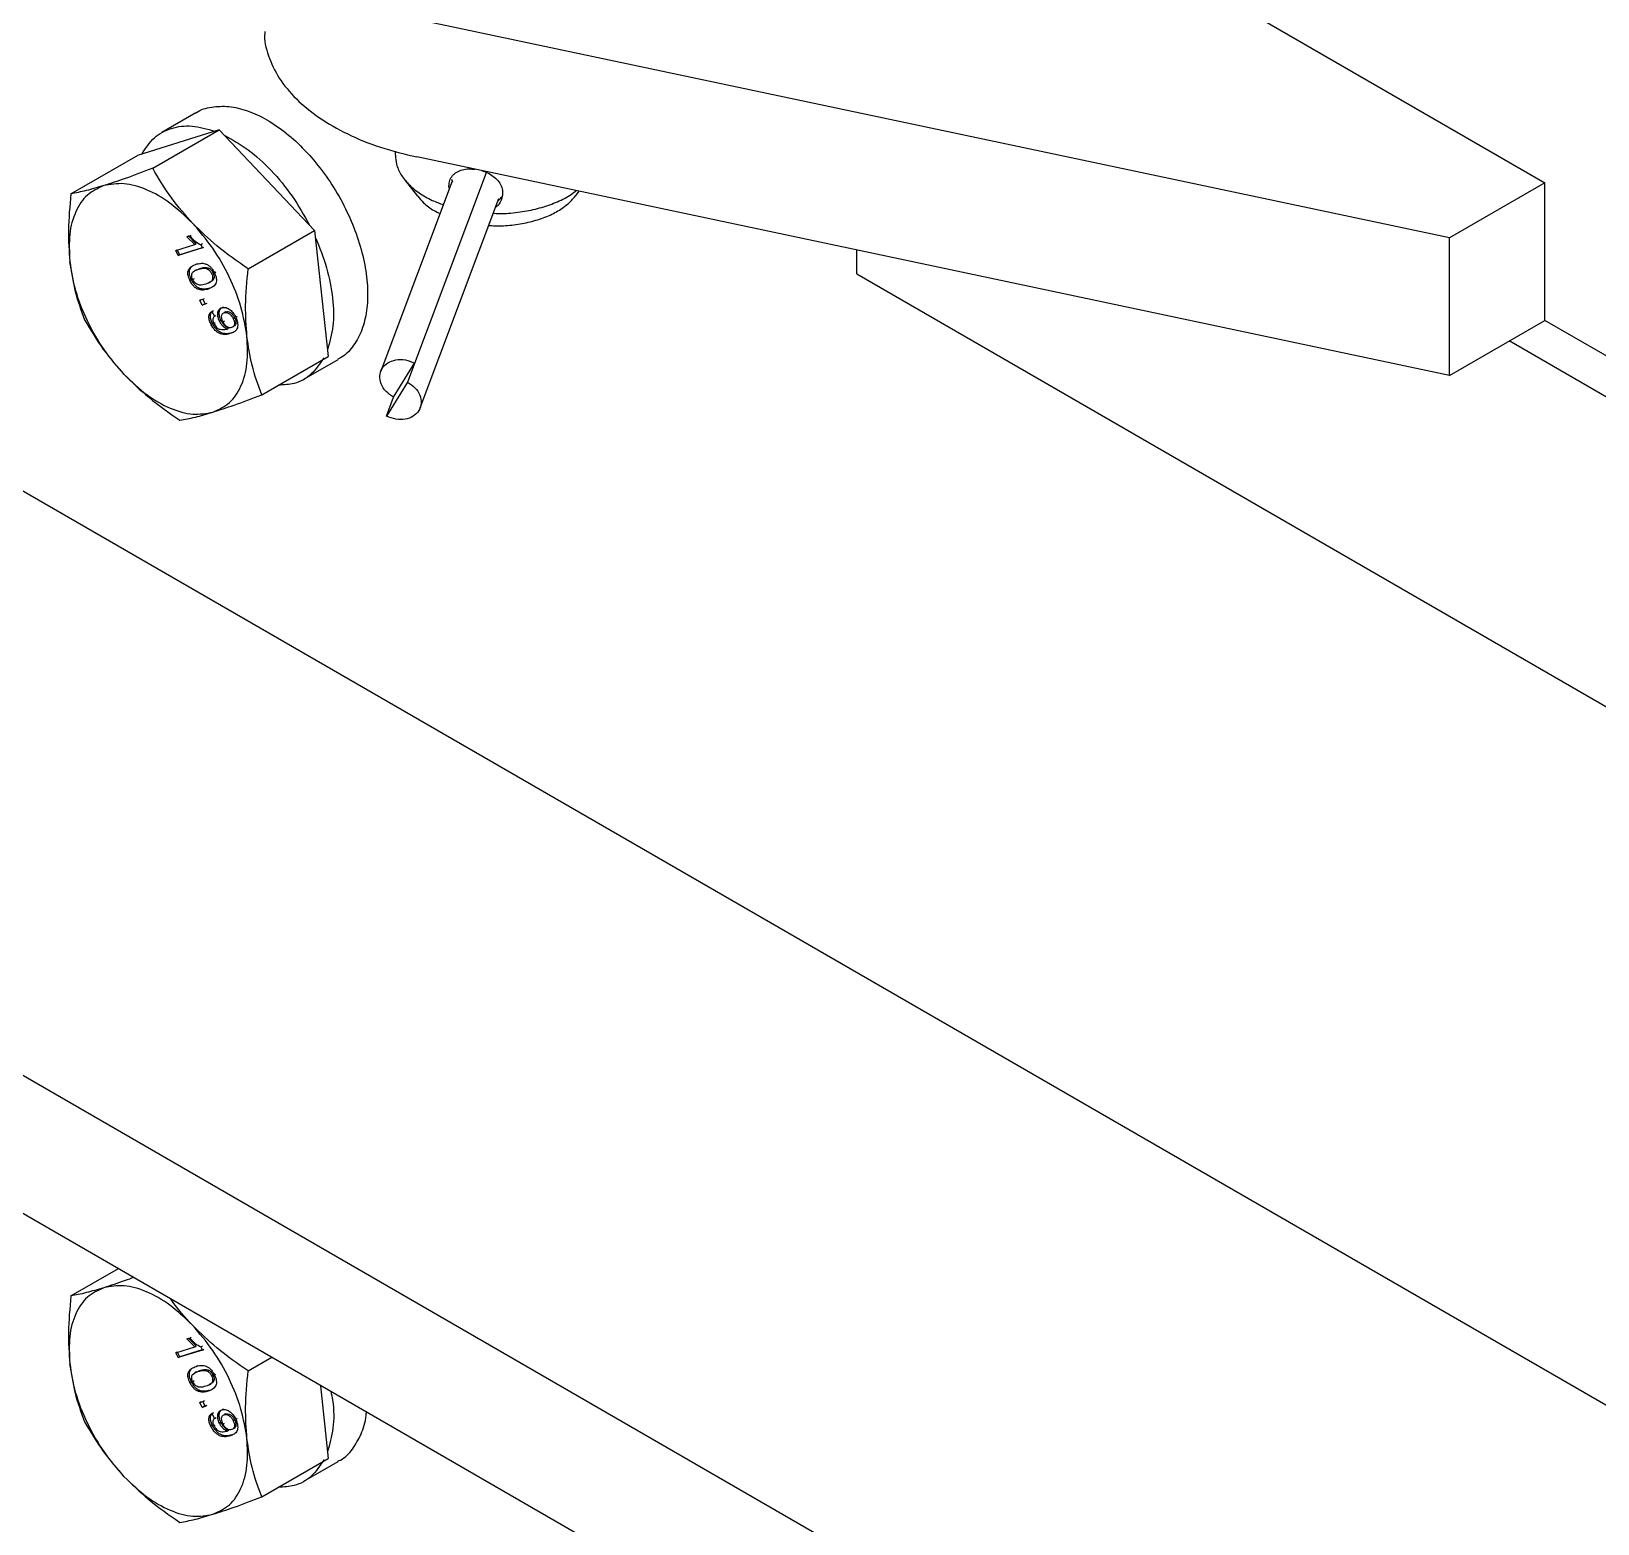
# Model space of a CAD drawing. Header units: millimetres. Extents: x 1293 to 41893, y 1011 to 26911.
# Drawn here: x 5741.8 to 5865.8, y 22224.3 to 22342.4 of the extents above; entities that cross this region are included whole.
import ezdxf

# ---------------------------------------------------------------- set-up
doc = ezdxf.new("R2010")
doc.units = ezdxf.units.MM
doc.header["$LTSCALE"] = 50
doc.layers.add('MAQUINAS', color=11, linetype='Continuous')

msp = doc.modelspace()

# ---------------------------------------------------------------- linework, layer by layer
at = {"layer": 'MAQUINAS', "linetype": 'Continuous', "lineweight": 25}
for p, q in [((5833.5655605, 22346.5953545), (5861.6160821, 22330.402133)), ((5854.0736098, 22326.0479564), (5772.3431989, 22343.3243808)), ((5754.8699932, 22335.9237959), (5752.1641313, 22334.3617351)), ((5756.7138891, 22334.5813416), (5750.2437937, 22332.5652488)), ((5751.4528949, 22331.5442343), (5756.7138891, 22334.5813416)), ((5756.7138891, 22334.5813416), (5764.2621026, 22326.6290045)), ((5744.9827995, 22329.5281415), (5750.2437937, 22332.5652488)), ((5770.6469339, 22332.8950127), (5770.6469339, 22332.5769868)), ((5854.0736098, 22315.1607456), (5772.3431989, 22332.4371699)), ((5777.8282359, 22331.1815832), (5771.604704, 22314.6333302)), ((5775.1609038, 22330.5276996), (5769.5031475, 22315.4838332)), ((5771.3437291, 22330.6918794), (5772.3978559, 22329.3308896)), ((5774.9259058, 22329.9028443), (5774.8895865, 22330.1328336)), ((5775.0941419, 22330.6767423), (5775.1706058, 22330.4390071)), ((5861.6160821, 22330.402133), (5854.0736098, 22326.0479564)), ((5861.6160821, 22319.5149222), (5861.6160821, 22330.402133)), ((5772.618953, 22312.5948631), (5778.8424849, 22329.1431161)), ((5784.8960118, 22329.3308896), (5785.1973972, 22329.7200102)), ((5706.2863493, 22326.1698857), (5887.6764403, 22221.4556151)), ((5754.152349, 22326.120461), (5754.3791298, 22326.1911263)), ((5754.152349, 22326.120461), (5754.2702001, 22326.1884951)), ((5754.7760972, 22325.500517), (5754.152349, 22326.120461)), ((5754.8939484, 22325.568551), (5754.2702001, 22326.1884951)), ((5754.3791298, 22326.1911263), (5754.496981, 22326.2591604)), ((5759.0011084, 22323.5918972), (5764.2621026, 22326.6290045)), ((5764.2621026, 22326.6290045), (5765.3402207, 22316.6605746)), ((5854.0736098, 22315.1607456), (5854.0736098, 22326.0479564)), ((5753.2808811, 22325.0346051), (5754.7760972, 22325.500517)), ((5753.2808811, 22325.0346051), (5753.3987322, 22325.1026391)), ((5753.4702415, 22324.6412184), (5753.2808811, 22325.0346051)), ((5753.5880926, 22324.7092524), (5753.3987322, 22325.1026391)), ((5755.3890382, 22325.2391187), (5753.4702415, 22324.6412184)), ((5755.3548294, 22325.2597706), (5753.5880926, 22324.7092524)), ((5754.7760972, 22325.500517), (5754.8939484, 22325.568551)), ((5755.3849885, 22325.5603954), (5755.2671374, 22325.4923614)), ((5755.2671374, 22325.4923614), (5755.3890382, 22325.2391187)), ((5755.3890382, 22325.2391187), (5755.5068893, 22325.3071528)), ((5807.1669074, 22323.1859049), (5807.1669074, 22325.0760279)), ((5753.4702415, 22324.6412184), (5753.5880926, 22324.7092524)), ((5754.8899721, 22323.9526297), (5755.0078233, 22324.0206637)), ((5754.9239586, 22323.4904615), (5755.1979524, 22323.6275165)), ((5755.1979524, 22323.6275165), (5755.0801013, 22323.5594825)), ((5755.784452, 22323.5746763), (5755.9023032, 22323.6427103)), ((5754.2474263, 22323.4095832), (5754.3652774, 22323.4776172)), ((5754.5102947, 22322.7346537), (5754.3924436, 22322.6666197)), ((5754.7316944, 22322.8036422), (5754.6138432, 22322.7356082)), ((5754.9120689, 22323.5120396), (5754.7942178, 22323.4440056)), ((5755.9347169, 22322.4957049), (5756.052568, 22322.5637389)), ((5756.2302206, 22323.2755336), (5756.1123695, 22323.2074996)), ((5756.3358403, 22323.2721854), (5756.4536914, 22323.3402194)), ((5807.1669074, 22323.1859049), (5967.4444444, 22230.6596522)), ((5755.1744852, 22321.1007384), (5755.4204848, 22321.1773923)), ((5755.1744852, 22321.1007384), (5755.2923364, 22321.1687724)), ((5755.3638456, 22320.7073517), (5755.1744852, 22321.1007384)), ((5755.4204848, 22321.1773923), (5755.5383359, 22321.2454263)), ((5755.4204848, 22321.1773923), (5755.6098452, 22320.7840056)), ((5755.6098452, 22320.7840056), (5755.3638456, 22320.7073517)), ((5755.3638456, 22320.7073517), (5755.4816968, 22320.7753857)), ((5755.596739, 22320.8112331), (5755.4816968, 22320.7753857)), ((5755.7276964, 22320.8520396), (5755.6098452, 22320.7840056)), ((5756.1342215, 22320.2235754), (5756.2520726, 22320.2916094)), ((5756.1342215, 22320.2235754), (5756.3481819, 22319.8378541)), ((5756.3481819, 22319.8378541), (5756.466033, 22319.9058881)), ((5756.9297747, 22320.5167103), (5757.0476258, 22320.5847443)), ((5756.9669316, 22320.0212286), (5756.9622145, 22320.0185055)), ((5757.2239175, 22320.1872854), (5757.1060664, 22320.1192514)), ((5758.0193727, 22319.774732), (5758.1372238, 22319.842766)), ((5756.0502349, 22319.2226423), (5756.168086, 22319.2906763)), ((5756.2813984, 22319.2713468), (5756.3992495, 22319.3393808)), ((5756.7313409, 22319.4532545), (5756.8491921, 22319.5212885)), ((5757.0104363, 22319.402383), (5757.1282874, 22319.470417)), ((5757.2741328, 22318.8123255), (5757.391984, 22318.8803595)), ((5757.2741328, 22318.8123255), (5757.3201389, 22318.8287816)), ((5757.3201389, 22318.8287816), (5757.43799, 22318.8968156)), ((5757.391984, 22318.8803595), (5757.43799, 22318.8968156)), ((5757.8104487, 22319.0128744), (5757.6925976, 22318.9448404)), ((5757.94482, 22319.7135402), (5757.8269689, 22319.6455062)), ((5757.8468633, 22319.0416913), (5757.9647144, 22319.1097253)), ((5854.0736098, 22315.1607456), (5861.6160821, 22319.5149222)), ((5946.231241, 22270.6676307), (5861.6160821, 22319.5149222)), ((5946.231241, 22267.4019983), (5858.787655, 22317.882106)), ((5760.0792265, 22313.6234673), (5765.3402207, 22316.6605746)), ((5763.4198832, 22314.8640884), (5766.1257451, 22316.4261492)), ((5770.5173966, 22313.445366), (5772.1704796, 22316.1377168)), ((5771.604704, 22314.6333302), (5769.9516209, 22311.9409794)), ((5769.9516209, 22311.9409794), (5770.5173966, 22313.445366)), ((5847.607056, 22198.3240519), (5710.899745, 22277.2435027)), ((5710.899745, 22266.3562919), (5847.607056, 22187.4368411)), ((5744.9827995, 22242.3488008), (5748.7346224, 22244.5146821)), ((5753.2808811, 22237.8552644), (5754.7760972, 22238.3211763)), ((5755.3890382, 22238.0597781), (5753.4702415, 22237.4618777)), ((5755.3548294, 22238.08043), (5753.5880926, 22237.5299117)), ((5754.152349, 22238.9411204), (5754.3791298, 22239.0117857)), ((5754.152349, 22238.9411204), (5754.2702001, 22239.0091544)), ((5754.7760972, 22238.3211763), (5754.152349, 22238.9411204)), ((5754.8939484, 22238.3892103), (5754.2702001, 22239.0091544)), ((5754.3791298, 22239.0117857), (5754.496981, 22239.0798197)), ((5754.7760972, 22238.3211763), (5754.8939484, 22238.3892103)), ((5755.3849885, 22238.3810547), (5755.2671374, 22238.3130207)), ((5755.2671374, 22238.3130207), (5755.3890382, 22238.0597781)), ((5755.3890382, 22238.0597781), (5755.5068893, 22238.1278121)), ((5753.2808811, 22237.8552644), (5753.3987322, 22237.9232984)), ((5753.4702415, 22237.4618777), (5753.2808811, 22237.8552644)), ((5753.5880926, 22237.5299117), (5753.3987322, 22237.9232984)), ((5753.4702415, 22237.4618777), (5753.5880926, 22237.5299117)), ((5754.8899721, 22236.773289), (5755.0078233, 22236.841323)), ((5759.0011084, 22236.4125565), (5760.8852723, 22237.5002612)), ((5754.2474263, 22236.2302425), (5754.3652774, 22236.2982765)), ((5754.5102947, 22235.555313), (5754.3924436, 22235.487279)), ((5754.7316944, 22235.6243015), (5754.6138432, 22235.5562675)), ((5754.9120689, 22236.3326989), (5754.7942178, 22236.2646649)), ((5754.9239586, 22236.3111208), (5755.1979524, 22236.4481759)), ((5755.1979524, 22236.4481759), (5755.0801013, 22236.3801419)), ((5755.784452, 22236.3953356), (5755.9023032, 22236.4633696)), ((5756.2302206, 22236.0961929), (5756.1123695, 22236.0281589)), ((5756.3358403, 22236.0928447), (5756.4536914, 22236.1608787)), ((5755.9347169, 22235.3163642), (5756.052568, 22235.3843982)), ((5764.7189782, 22235.2253289), (5765.3402207, 22229.4812339)), ((5755.1744852, 22233.9213977), (5755.4204848, 22233.9980516)), ((5755.1744852, 22233.9213977), (5755.2923364, 22233.9894317)), ((5755.3638456, 22233.528011), (5755.1744852, 22233.9213977)), ((5755.6098452, 22233.6046649), (5755.3638456, 22233.528011)), ((5755.3638456, 22233.528011), (5755.4816968, 22233.596045)), ((5755.4204848, 22233.9980516), (5755.5383359, 22234.0660856)), ((5755.4204848, 22233.9980516), (5755.6098452, 22233.6046649)), ((5755.6437235, 22233.6465328), (5755.4816968, 22233.596045)), ((5755.7276964, 22233.6726989), (5755.6098452, 22233.6046649)), ((5756.1342215, 22233.0442347), (5756.2520726, 22233.1122687)), ((5756.9297747, 22233.3373696), (5757.0476258, 22233.4054036)), ((5756.0502349, 22232.0433016), (5756.168086, 22232.1113356)), ((5756.1342215, 22233.0442347), (5756.3481819, 22232.6585134)), ((5756.2813984, 22232.0920061), (5756.3992495, 22232.1600401)), ((5756.3481819, 22232.6585134), (5756.466033, 22232.7265474)), ((5756.7313409, 22232.2739138), (5756.8491921, 22232.3419478)), ((5756.9669316, 22232.8418879), (5756.9622145, 22232.8391648)), ((5757.0104363, 22232.2230423), (5757.1282874, 22232.2910763)), ((5757.2239175, 22233.0079447), (5757.1060664, 22232.9399107)), ((5757.8104487, 22231.8335337), (5757.6925976, 22231.7654997)), ((5757.94482, 22232.5341995), (5757.8269689, 22232.4661655)), ((5757.8468633, 22231.8623507), (5757.9647144, 22231.9303847)), ((5758.0193727, 22232.5953913), (5758.1372238, 22232.6634253)), ((5757.2741328, 22231.6329848), (5757.391984, 22231.7010188)), ((5757.2741328, 22231.6329848), (5757.3201389, 22231.649441)), ((5757.3201389, 22231.649441), (5757.43799, 22231.717475)), ((5757.391984, 22231.7010188), (5757.43799, 22231.717475)), ((5760.0792265, 22226.4441266), (5765.3402207, 22229.4812339)), ((5763.4198832, 22227.6847477), (5766.1257451, 22229.2468085))]:
    msp.add_line(p, q, dxfattribs=at)
for points, knots in [([(5760.3296747, 22342.3747749), (5760.3243726, 22342.3366341), (5760.2347288, 22341.6917839), (5760.5695559, 22340.4327426), (5761.3691689, 22338.6658088), (5762.7434001, 22337.0079425), (5764.573665, 22335.5087049), (5766.8305733, 22334.2193324), (5769.4244214, 22333.1514245), (5771.3702731, 22332.6752548), (5772.3431989, 22332.4371699)], [0, 0, 0, 0, 0.0089007701, 0.1504863744, 0.2920719787, 0.4336575829, 0.5752431872, 0.7168287915, 0.8584143957, 1, 1, 1, 1]), ([(5754.8751193, 22335.9158736), (5754.8905302, 22335.9283718), (5755.2341391, 22336.2070398), (5756.107483, 22336.4170741), (5757.4572819, 22336.4934557), (5758.9460834, 22336.1433045), (5760.4861461, 22335.4312248), (5762.0284627, 22334.3700465), (5763.5130491, 22333.0031554), (5764.8849983, 22331.3806832), (5766.0928366, 22329.5635712), (5767.0914268, 22327.6197238), (5767.8434423, 22325.6218004), (5768.3206403, 22323.6447384), (5768.5056234, 22321.7616577), (5768.3897921, 22320.0460571), (5767.9837538, 22318.5506333), (5767.2792737, 22317.3741091), (5766.6354939, 22316.6693907), (5766.1787429, 22316.4804461), (5766.111686, 22316.4527066)], [0, 0, 0, 0, 0.0028951126, 0.0645510752, 0.1262070378, 0.1878630004, 0.249518963, 0.3111749256, 0.3728308882, 0.4344868507, 0.4961428133, 0.5577987759, 0.6194547385, 0.6811107011, 0.7427666637, 0.8044226263, 0.8660785889, 0.9277345515, 0.9893905141, 1, 1, 1, 1]), ([(5770.6656143, 22332.5776429), (5770.6759574, 22332.3429513), (5770.6987288, 22331.8262557), (5771.0551078, 22331.0489947), (5771.6568237, 22330.2752843), (5772.5045721, 22329.5830431), (5773.4432823, 22329.0292287), (5774.1576316, 22328.7695678), (5774.4585606, 22328.6601823)], [0, 0, 0, 0, 0.1496777822, 0.3295297445, 0.5093817069, 0.6892336692, 0.8690856315, 1, 1, 1, 1]), ([(5751.4528949, 22331.5442343), (5750.6989538, 22331.2592245), (5749.2838221, 22330.7242671), (5748.126854, 22330.3475895), (5747.5862849, 22330.1715948)], [0, 0, 0, 0, 0.5327709195, 1, 1, 1, 1]), ([(5754.5954393, 22327.2034726), (5754.026384, 22327.849353), (5752.8084475, 22329.2317164), (5751.924067, 22330.7404336), (5751.4528949, 22331.5442343)], [0, 0, 0, 0, 0.4672290805, 1, 1, 1, 1]), ([(5774.8895865, 22330.1328336), (5774.9036822, 22330.2872208), (5774.932227, 22330.5998664), (5775.1553608, 22330.9763271), (5775.4942774, 22331.2619626), (5775.9435124, 22331.439192), (5776.4405344, 22331.5145555), (5776.7899151, 22331.479855), (5776.9447783, 22331.464474)], [0, 0, 0, 0, 0.1704040493, 0.3450808195, 0.5150564072, 0.6865108876, 0.8610457763, 1, 1, 1, 1]), ([(5777.460439, 22331.3554721), (5777.5117028, 22331.343676), (5777.7568021, 22331.2872771), (5778.1549005, 22331.088852), (5778.6061846, 22330.7709837), (5778.9400013, 22330.3722843), (5779.1273394, 22329.9191225), (5779.15591, 22329.4343019), (5779.0119443, 22328.9630656), (5778.8048448, 22328.615703), (5778.6199311, 22328.4717775), (5778.5776199, 22328.438845)], [0, 0, 0, 0, 0.0354239773, 0.1693667948, 0.2989283312, 0.4313966778, 0.5650269743, 0.6941435404, 0.8267705151, 0.9603623575, 1, 1, 1, 1]), ([(5747.5862849, 22330.1715948), (5747.1025684, 22330.0284203), (5746.0672807, 22329.7219873), (5745.3597508, 22329.5955198), (5744.9827995, 22329.5281415)], [0, 0, 0, 0, 0.4672290805, 1, 1, 1, 1]), ([(5778.4049212, 22327.9796425), (5778.6877457, 22327.9723417), (5779.4584738, 22327.9524464), (5780.7054714, 22328.092069), (5782.0883981, 22328.3769022), (5783.3470844, 22328.8133903), (5784.3258782, 22329.2818248), (5784.7887947, 22329.6389746), (5784.9591138, 22329.7703792)], [0, 0, 0, 0, 0.1123012731, 0.3060334076, 0.4997655421, 0.6934976767, 0.8872298112, 1, 1, 1, 1]), ([(5744.9827995, 22329.5281415), (5744.8885255, 22328.5481468), (5744.7115751, 22326.7087171), (5744.8333837, 22324.9847984), (5744.8902963, 22324.1793334)], [0, 0, 0, 0, 0.5327709195, 1, 1, 1, 1]), ([(5772.418647, 22329.3370384), (5772.5660236, 22329.1572055), (5772.9047769, 22328.7438497), (5773.5260136, 22328.2791318), (5774.0358139, 22328.0412613), (5774.1974335, 22327.9658503)], [0, 0, 0, 0, 0.3446703318, 0.7922438363, 1, 1, 1, 1]), ([(5778.0459287, 22327.0250881), (5778.2062511, 22327.0121989), (5778.8102885, 22326.9636369), (5779.8741386, 22327.0364576), (5781.1714564, 22327.2418664), (5782.3749647, 22327.5991858), (5783.4294991, 22328.0837368), (5784.3043082, 22328.6634649), (5784.6984924, 22329.1136834), (5784.8902793, 22329.3327334)], [0, 0, 0, 0, 0.0572712573, 0.2157776114, 0.3742839655, 0.5327903195, 0.6912966736, 0.8498030277, 1, 1, 1, 1]), ([(5778.7867746, 22328.9949833), (5778.7923561, 22328.9982283), (5778.9176198, 22329.0710544), (5779.0072152, 22329.1979394), (5779.0928184, 22329.3191707)], [0, 0, 0, 0, 0.0445578805, 1, 1, 1, 1]), ([(5754.3791298, 22326.1911263), (5754.5211732, 22326.0384571), (5754.8047689, 22325.7336464), (5755.1131926, 22325.5726969), (5755.2671374, 22325.4923614)], [0, 0, 0, 0, 0.5008657323, 1, 1, 1, 1]), ([(5759.0011084, 22323.5918972), (5758.1529465, 22324.1780664), (5756.5609642, 22325.2782937), (5755.2213473, 22326.5904125), (5754.5954393, 22327.2034726)], [0, 0, 0, 0, 0.5327709195, 1, 1, 1, 1]), ([(5744.8902963, 22324.1793334), (5745.0040614, 22323.4066888), (5745.2475505, 22321.7530147), (5745.778202, 22320.3220748), (5746.0609177, 22319.5597116)], [0, 0, 0, 0, 0.4672290805, 1, 1, 1, 1]), ([(5754.2474263, 22323.4095832), (5754.2789672, 22323.4844009), (5754.3420949, 22323.6341455), (5754.5579751, 22323.8256713), (5754.757179, 22323.9018485), (5754.8899721, 22323.9526297)], [0, 0, 0, 0, 0.249753552, 0.499871473, 1, 1, 1, 1]), ([(5754.3652774, 22323.4776172), (5754.3964741, 22323.5530589), (5754.458913, 22323.7040523), (5754.5702726, 22323.7935411), (5754.6259929, 22323.8383181)], [0, 0, 0, 0, 0.4996355373, 1, 1, 1, 1]), ([(5754.6138432, 22322.7356082), (5754.587701, 22322.7994838), (5754.5354021, 22322.9272704), (5754.530287, 22323.1053508), (5754.5641122, 22323.2533586), (5754.7310915, 22323.4425097), (5754.9250016, 22323.5074999), (5755.0801013, 22323.5594825)], [0, 0, 0, 0, 0.1246963828, 0.2494616582, 0.3744323466, 0.4996371137, 1, 1, 1, 1]), ([(5754.8899721, 22323.9526297), (5755.000751, 22323.9817448), (5755.2220354, 22324.0399033), (5755.5411934, 22324.024248), (5755.8152109, 22323.9084486), (5756.0203946, 22323.7497436), (5756.2007499, 22323.5298241), (5756.2907804, 22323.3581217), (5756.3358403, 22323.2721854)], [0, 0, 0, 0, 0.2504817087, 0.50034559577, 0.63170490566, 0.75022113881, 0.87498669951, 1, 1, 1, 1]), ([(5755.0801013, 22323.5594825), (5755.1881042, 22323.5879413), (5755.3500992, 22323.630627), (5755.5874615, 22323.6412939), (5755.7188462, 22323.5968627), (5755.784452, 22323.5746763)], [0, 0, 0, 0, 0.5003723119, 0.7505151407, 1, 1, 1, 1]), ([(5755.1979524, 22323.6275165), (5755.3059553, 22323.6559753), (5755.4679503, 22323.698661), (5755.7053126, 22323.7093279), (5755.8366973, 22323.6648967), (5755.9023032, 22323.6427103)], [0, 0, 0, 0, 0.5003723119, 0.7505151407, 1, 1, 1, 1]), ([(5755.784452, 22323.5746763), (5755.815916, 22323.555198), (5755.8788237, 22323.516254), (5755.9693436, 22323.4301937), (5756.0506924, 22323.3257449), (5756.091808, 22323.2469194), (5756.1123695, 22323.2074996)], [0, 0, 0, 0, 0.2501584562, 0.5001555724, 0.7500324303, 1, 1, 1, 1]), ([(5755.9023032, 22323.6427103), (5755.9337496, 22323.6232261), (5755.996622, 22323.5842703), (5756.0874058, 22323.4982985), (5756.1543817, 22323.4109507), (5756.2005163, 22323.3349317), (5756.220319, 22323.2953334), (5756.2302206, 22323.2755336)], [0, 0, 0, 0, 0.2500549443, 0.4999486155, 0.749722078, 0.8748570557, 1, 1, 1, 1]), ([(5758.9086052, 22318.2430891), (5758.8516926, 22319.0485541), (5758.729884, 22320.7724728), (5758.9068344, 22322.6119025), (5759.0011084, 22323.5918972)], [0, 0, 0, 0, 0.4672290805, 1, 1, 1, 1]), ([(5754.3924436, 22322.6666197), (5754.336595, 22322.798448), (5754.2527151, 22322.9964429), (5754.2305006, 22323.2155349), (5754.2332216, 22323.3312353), (5754.2426915, 22323.3834676), (5754.2474263, 22323.4095832)], [0, 0, 0, 0, 0.4987953461, 0.7491482596, 0.8745764119, 1, 1, 1, 1]), ([(5754.5102947, 22322.7346537), (5754.4549262, 22322.8661518), (5754.3717672, 22323.0636508), (5754.343007, 22323.3163615), (5754.3578538, 22323.4238642), (5754.3652774, 22323.4776172)], [0, 0, 0, 0, 0.4990363131, 0.7495101716, 1, 1, 1, 1]), ([(5755.8367742, 22321.9856963), (5755.7261349, 22321.9564997), (5755.5051232, 22321.8981769), (5755.1887793, 22321.9147704), (5754.9156975, 22322.0285081), (5754.7099279, 22322.185198), (5754.527193, 22322.4091014), (5754.4373884, 22322.580726), (5754.3924436, 22322.6666197)], [0, 0, 0, 0, 0.2504758129, 0.5003473544, 0.6257683408, 0.7501761831, 0.8749696966, 1, 1, 1, 1]), ([(5755.9546254, 22322.0537303), (5755.8439859, 22322.0245237), (5755.6229738, 22321.966181), (5755.3064145, 22321.9829104), (5755.0332951, 22322.0965082), (5754.8275835, 22322.2535226), (5754.6450426, 22322.4771246), (5754.5552391, 22322.6487564), (5754.5102947, 22322.7346537)], [0, 0, 0, 0, 0.2504715078, 0.5003387545, 0.6261880614, 0.750180477, 0.8749718456, 1, 1, 1, 1]), ([(5755.6481826, 22322.3793225), (5755.4900422, 22322.3335183), (5755.292335, 22322.2762538), (5755.0105242, 22322.3268045), (5754.8615838, 22322.4166278), (5754.716713, 22322.5520223), (5754.6481233, 22322.6744305), (5754.6138432, 22322.7356082)], [0, 0, 0, 0, 0.5004095025, 0.6256126137, 0.7505796735, 0.875343692, 1, 1, 1, 1]), ([(5756.1123695, 22323.2074996), (5756.1388927, 22323.1435555), (5756.1919379, 22323.0156703), (5756.1999085, 22322.8352857), (5756.1634314, 22322.6890594), (5755.9991694, 22322.4958784), (5755.8041643, 22322.431121), (5755.6481826, 22322.3793225)], [0, 0, 0, 0, 0.1247447425, 0.2494837578, 0.3744708184, 0.4996480989, 1, 1, 1, 1]), ([(5756.3358403, 22323.2721854), (5756.3741709, 22323.1841939), (5756.4508008, 22323.008283), (5756.5029923, 22322.7440954), (5756.4862243, 22322.5131416), (5756.3111939, 22322.1800067), (5756.0474971, 22322.0720031), (5755.8367742, 22321.9856963)], [0, 0, 0, 0, 0.125373348, 0.2506437386, 0.375697515, 0.5011131747, 1, 1, 1, 1]), ([(5756.2302206, 22323.2755336), (5756.2567287, 22323.2116146), (5756.3097436, 22323.0837795), (5756.3179415, 22322.9030183), (5756.2805985, 22322.7582267), (5756.1898381, 22322.6409242), (5756.0960239, 22322.606172), (5756.0404947, 22322.5856019)], [0, 0, 0, 0, 0.1831229089, 0.3662374103, 0.5497160376, 0.733473904, 1, 1, 1, 1]), ([(5756.0502349, 22319.2226423), (5756.003578, 22319.3315221), (5755.9334192, 22319.4952467), (5755.8975804, 22319.7082395), (5755.8973362, 22319.9032013), (5755.9647269, 22320.1034013), (5756.0776639, 22320.1834752), (5756.1342215, 22320.2235754)], [0, 0, 0, 0, 0.2498594906, 0.3757183909, 0.500481002, 0.7498462328, 1, 1, 1, 1]), ([(5756.168086, 22319.2906763), (5756.1214314, 22319.3995552), (5756.0512316, 22319.5633822), (5756.0154131, 22319.7763787), (5756.0152185, 22319.971307), (5756.0825763, 22320.1714367), (5756.1955144, 22320.2515097), (5756.2520726, 22320.2916094)], [0, 0, 0, 0, 0.24985919476, 0.37595615922, 0.50048159336, 0.749846529, 1, 1, 1, 1]), ([(5756.3481819, 22319.8378541), (5756.3134603, 22319.8102428), (5756.2507531, 22319.7603767), (5756.2039337, 22319.6546099), (5756.1980751, 22319.5509584), (5756.2115997, 22319.4597044), (5756.2388445, 22319.364762), (5756.2672144, 22319.3024839), (5756.2813984, 22319.2713468)], [0, 0, 0, 0, 0.2764767993, 0.4993179598, 0.6237184282, 0.7494961879, 0.8747561628, 1, 1, 1, 1]), ([(5756.7313409, 22319.4532545), (5756.7038642, 22319.5153824), (5756.6489292, 22319.6395962), (5756.6029055, 22319.826521), (5756.587871, 22320.002985), (5756.6048111, 22320.1606249), (5756.6502427, 22320.2954011), (5756.7463047, 22320.4364721), (5756.8565342, 22320.4846795), (5756.9297747, 22320.5167103)], [0, 0, 0, 0, 0.1250740585, 0.2500636243, 0.3732612247, 0.5001992382, 0.6242961008, 0.7503685137, 1, 1, 1, 1]), ([(5756.8491921, 22319.5212885), (5756.8349313, 22319.5521688), (5756.8064087, 22319.6139316), (5756.7600172, 22319.7391405), (5756.7203976, 22319.8946123), (5756.7058807, 22320.0710313), (5756.7223974, 22320.2292443), (5756.7691562, 22320.3619561), (5756.8281964, 22320.4614063), (5756.8865476, 22320.4904828), (5756.9090881, 22320.5017148)], [0, 0, 0, 0, 0.0754695938, 0.1509450716, 0.3015784561, 0.4503125771, 0.603033998, 0.7528546861, 0.9045299868, 1, 1, 1, 1]), ([(5757.0104363, 22319.402383), (5756.9754033, 22319.4844018), (5756.9229143, 22319.6072886), (5756.8997771, 22319.766262), (5756.9040852, 22319.8738445), (5756.9289557, 22319.9663139), (5756.9868011, 22320.0648118), (5757.0584653, 22320.0975235), (5757.1060664, 22320.1192514)], [0, 0, 0, 0, 0.24952054609, 0.37385078375, 0.49988878406, 0.62409559318, 0.75031544223, 1, 1, 1, 1]), ([(5756.9297747, 22320.5167103), (5757.0154744, 22320.5331611), (5757.1445899, 22320.557946), (5757.345381, 22320.4970128), (5757.5001774, 22320.412694), (5757.6511158, 22320.2936276), (5757.8430237, 22320.0938338), (5757.9487194, 22319.9025785), (5758.0193727, 22319.774732)], [0, 0, 0, 0, 0.2498688585, 0.3764535287, 0.5003476657, 0.6272386366, 0.7508240847, 1, 1, 1, 1]), ([(5757.1060664, 22320.1192514), (5757.1624581, 22320.1302643), (5757.275093, 22320.152261), (5757.4485543, 22320.0826989), (5757.5821341, 22319.9842548), (5757.7100865, 22319.8547914), (5757.779946, 22319.7297036), (5757.8269689, 22319.6455062)], [0, 0, 0, 0, 0.2502503989, 0.4998417518, 0.6295762977, 0.7506653539, 1, 1, 1, 1]), ([(5757.2239175, 22320.1872854), (5757.2803091, 22320.1982987), (5757.3929438, 22320.2202964), (5757.5663273, 22320.1507604), (5757.6999074, 22320.0523606), (5757.8278817, 22319.9229199), (5757.8977965, 22319.7977365), (5757.94482, 22319.7135402)], [0, 0, 0, 0, 0.250250228, 0.4998414106, 0.6292883971, 0.7506655241, 1, 1, 1, 1]), ([(5746.0609177, 22319.5597116), (5746.5320898, 22318.755911), (5747.4164703, 22317.2471937), (5748.6344068, 22315.8648303), (5749.2034621, 22315.2189499)], [0, 0, 0, 0, 0.5327709195, 1, 1, 1, 1]), ([(5757.5929085, 22318.4613854), (5757.4752748, 22318.4302161), (5757.2404071, 22318.3679835), (5756.8980794, 22318.3963346), (5756.6051558, 22318.5382601), (5756.389425, 22318.7155785), (5756.195095, 22318.9489569), (5756.0985351, 22319.1313883), (5756.0502349, 22319.2226423)], [0, 0, 0, 0, 0.25048494292, 0.50011851407, 0.62789918516, 0.75009236964, 0.87499367523, 1, 1, 1, 1]), ([(5757.7107596, 22318.5294194), (5757.5931257, 22318.4982505), (5757.3582576, 22318.4360184), (5757.0158558, 22318.4643721), (5756.722919, 22318.60635), (5756.5072035, 22318.7837005), (5756.3129459, 22319.016991), (5756.2163862, 22319.1994223), (5756.168086, 22319.2906763)], [0, 0, 0, 0, 0.2504849259, 0.5001184801, 0.6280398823, 0.7500923866, 0.8749936837, 1, 1, 1, 1]), ([(5756.2813984, 22319.2713468), (5756.3126597, 22319.2130876), (5756.3751561, 22319.0966178), (5756.503008, 22318.9504768), (5756.643295, 22318.8444293), (5756.9184807, 22318.7566738), (5757.1161266, 22318.787601), (5757.2741328, 22318.8123255)], [0, 0, 0, 0, 0.1252073258, 0.2503100191, 0.3753386279, 0.5006201474, 1, 1, 1, 1]), ([(5757.3201389, 22318.8287816), (5757.2646314, 22318.8583259), (5757.1532679, 22318.9176001), (5756.9918419, 22319.0664417), (5756.842623, 22319.2443104), (5756.7683796, 22319.3837104), (5756.7313409, 22319.4532545)], [0, 0, 0, 0, 0.2489431768, 0.4994502947, 0.7502849385, 1, 1, 1, 1]), ([(5757.43799, 22318.8968156), (5757.3823474, 22318.9264408), (5757.2704159, 22318.9860352), (5757.1088187, 22319.1354494), (5756.9598784, 22319.3133326), (5756.8860498, 22319.4520408), (5756.8491921, 22319.5212885)], [0, 0, 0, 0, 0.2495404591, 0.5019797072, 0.7513717736, 1, 1, 1, 1]), ([(5757.6925976, 22318.9448404), (5757.6390337, 22318.9340031), (5757.55799, 22318.9176058), (5757.4329449, 22318.9502686), (5757.3355638, 22319.0011204), (5757.2409307, 22319.0751502), (5757.1206632, 22319.2016611), (5757.0546147, 22319.3219346), (5757.0104363, 22319.402383)], [0, 0, 0, 0, 0.2499764907, 0.3782221671, 0.5003423322, 0.6274524307, 0.7508110927, 1, 1, 1, 1]), ([(5758.0193727, 22319.774732), (5758.0564377, 22319.6888809), (5758.1305566, 22319.5172045), (5758.1796689, 22319.2611337), (5758.1805539, 22319.0278425), (5758.1072438, 22318.7709394), (5757.9041352, 22318.5711075), (5757.6968288, 22318.4980222), (5757.5929085, 22318.4613854)], [0, 0, 0, 0, 0.1250635897, 0.2500895576, 0.3751100052, 0.5001693996, 0.7494409524, 1, 1, 1, 1]), ([(5757.8269689, 22319.6455062), (5757.8616015, 22319.5617066), (5757.9133575, 22319.4364739), (5757.9272763, 22319.2783791), (5757.9149751, 22319.1743955), (5757.8825282, 22319.0865916), (5757.8156632, 22318.9963989), (5757.7417235, 22318.9654218), (5757.6925976, 22318.9448404)], [0, 0, 0, 0, 0.2490168506, 0.3721383925, 0.4993654558, 0.6235619335, 0.7498926933, 1, 1, 1, 1]), ([(5757.94482, 22319.7135402), (5757.9794547, 22319.6297397), (5758.0311728, 22319.5046047), (5758.0451211, 22319.3465087), (5758.0328643, 22319.2425884), (5758.0004174, 22319.1546973), (5757.9335801, 22319.0644603), (5757.8595746, 22319.0334557), (5757.8104487, 22319.0128744)], [0, 0, 0, 0, 0.249017166, 0.3718446562, 0.4993648037, 0.6232259432, 0.7498923764, 1, 1, 1, 1]), ([(5760.0792265, 22313.6234673), (5759.7965109, 22314.3858305), (5759.2658594, 22315.8167703), (5759.0223703, 22317.4704445), (5758.9086052, 22318.2430891)], [0, 0, 0, 0, 0.5327709195, 1, 1, 1, 1]), ([(5765.0011756, 22316.5549276), (5764.6919573, 22316.0958738), (5764.0735205, 22315.1777661), (5762.8131526, 22314.4548222), (5761.8318663, 22314.4098025), (5761.4076319, 22314.3903394)], [0, 0, 0, 0, 0.3621127876, 0.7242255753, 1, 1, 1, 1]), ([(5749.2034621, 22315.2189499), (5749.8293701, 22314.6058899), (5751.168987, 22313.2937711), (5752.7609693, 22312.1935437), (5753.6091312, 22311.6073745)], [0, 0, 0, 0, 0.4672290805, 1, 1, 1, 1]), ([(5756.2126166, 22312.2508278), (5756.7531857, 22312.4268225), (5757.9101538, 22312.8035001), (5759.3252855, 22313.3384576), (5760.0792265, 22313.6234673)], [0, 0, 0, 0, 0.4672290805, 1, 1, 1, 1]), ([(5753.6091312, 22311.6073745), (5753.9860825, 22311.6747528), (5754.6936124, 22311.8012203), (5755.7289001, 22312.1076534), (5756.2126166, 22312.2508278)], [0, 0, 0, 0, 0.5327709195, 1, 1, 1, 1]), ([(5747.5862849, 22242.9922541), (5747.1025684, 22242.8490797), (5746.0672807, 22242.5426466), (5745.3597508, 22242.4161791), (5744.9827995, 22242.3488008)], [0, 0, 0, 0, 0.4672290805, 1, 1, 1, 1]), ([(5749.9547191, 22243.8103353), (5749.7207702, 22243.7228083), (5748.8364154, 22243.3919457), (5748.1160693, 22243.1616367), (5747.5862849, 22242.9922541)], [0, 0, 0, 0, 0.2645418716, 1, 1, 1, 1]), ([(5744.9827995, 22242.3488008), (5744.8885255, 22241.3688062), (5744.7115751, 22239.5293764), (5744.8333837, 22237.8054577), (5744.8902963, 22236.9999927)], [0, 0, 0, 0, 0.5327709195, 1, 1, 1, 1]), ([(5754.5954393, 22240.0241319), (5754.0018656, 22240.6607245), (5753.369865, 22241.3385292), (5752.9038007, 22242.0791919), (5752.875463, 22242.1242257)], [0, 0, 0, 0, 0.9391978672, 1, 1, 1, 1]), ([(5759.0011084, 22236.4125565), (5758.1529465, 22236.9987257), (5756.5609642, 22238.0989531), (5755.2213473, 22239.4110719), (5754.5954393, 22240.0241319)], [0, 0, 0, 0, 0.5327709195, 1, 1, 1, 1]), ([(5754.3791298, 22239.0117857), (5754.5211732, 22238.8591164), (5754.8047689, 22238.5543057), (5755.1131926, 22238.3933562), (5755.2671374, 22238.3130207)], [0, 0, 0, 0, 0.50086573232, 1, 1, 1, 1]), ([(5744.8902963, 22236.9999927), (5745.0040614, 22236.2273481), (5745.2475505, 22234.573674), (5745.778202, 22233.1427341), (5746.0609177, 22232.380371)], [0, 0, 0, 0, 0.4672290805, 1, 1, 1, 1]), ([(5754.8899721, 22236.773289), (5755.000751, 22236.8024041), (5755.2220354, 22236.8605626), (5755.5411934, 22236.8449073), (5755.8152109, 22236.7291079), (5756.0203946, 22236.5704029), (5756.2007499, 22236.3504834), (5756.2907804, 22236.178781), (5756.3358403, 22236.0928447)], [0, 0, 0, 0, 0.2504817087, 0.5003455958, 0.6317049057, 0.7502211388, 0.8749866995, 1, 1, 1, 1]), ([(5754.3924436, 22235.487279), (5754.336595, 22235.6191073), (5754.2527151, 22235.8171022), (5754.2305006, 22236.0361942), (5754.2332216, 22236.1518946), (5754.2426915, 22236.2041269), (5754.2474263, 22236.2302425)], [0, 0, 0, 0, 0.4987953461, 0.7491482596, 0.8745764119, 1, 1, 1, 1]), ([(5754.2474263, 22236.2302425), (5754.2789672, 22236.3050602), (5754.3420949, 22236.4548049), (5754.5579751, 22236.6463306), (5754.757179, 22236.7225078), (5754.8899721, 22236.773289)], [0, 0, 0, 0, 0.249753552, 0.499871473, 1, 1, 1, 1]), ([(5754.5102947, 22235.555313), (5754.4549262, 22235.6868111), (5754.3717672, 22235.8843101), (5754.343007, 22236.1370208), (5754.3578538, 22236.2445235), (5754.3652774, 22236.2982765)], [0, 0, 0, 0, 0.4990363131, 0.7495101716, 1, 1, 1, 1]), ([(5754.3652774, 22236.2982765), (5754.3964741, 22236.3737182), (5754.458913, 22236.5247116), (5754.5702726, 22236.6142004), (5754.6259929, 22236.6589774)], [0, 0, 0, 0, 0.4996355373, 1, 1, 1, 1]), ([(5755.9546254, 22234.8743896), (5755.8439859, 22234.845183), (5755.6229738, 22234.7868403), (5755.3064145, 22234.8035697), (5755.0332951, 22234.9171675), (5754.8275835, 22235.0741819), (5754.6450426, 22235.2977839), (5754.5552391, 22235.4694157), (5754.5102947, 22235.555313)], [0, 0, 0, 0, 0.2504715078, 0.5003387545, 0.6261880614, 0.750180477, 0.8749718456, 1, 1, 1, 1]), ([(5754.6138432, 22235.5562675), (5754.587701, 22235.6201431), (5754.5354021, 22235.7479297), (5754.530287, 22235.9260102), (5754.5641122, 22236.0740179), (5754.7310915, 22236.263169), (5754.9250016, 22236.3281592), (5755.0801013, 22236.3801419)], [0, 0, 0, 0, 0.12469638283, 0.2494616582, 0.37443234657, 0.49963711369, 1, 1, 1, 1]), ([(5755.6481826, 22235.1999818), (5755.4900422, 22235.1541776), (5755.292335, 22235.0969132), (5755.0105242, 22235.1474638), (5754.8615838, 22235.2372871), (5754.716713, 22235.3726817), (5754.6481233, 22235.4950898), (5754.6138432, 22235.5562675)], [0, 0, 0, 0, 0.50040950251, 0.62561261367, 0.75057967349, 0.87534369202, 1, 1, 1, 1]), ([(5755.0801013, 22236.3801419), (5755.1881042, 22236.4086006), (5755.3500992, 22236.4512863), (5755.5874615, 22236.4619532), (5755.7188462, 22236.417522), (5755.784452, 22236.3953356)], [0, 0, 0, 0, 0.5003723119, 0.7505151407, 1, 1, 1, 1]), ([(5755.1979524, 22236.4481759), (5755.3059553, 22236.4766346), (5755.4679503, 22236.5193203), (5755.7053126, 22236.5299872), (5755.8366973, 22236.485556), (5755.9023032, 22236.4633696)], [0, 0, 0, 0, 0.50037231189, 0.75051514073, 1, 1, 1, 1]), ([(5756.1123695, 22236.0281589), (5756.1388927, 22235.9642148), (5756.1919379, 22235.8363296), (5756.1999085, 22235.655945), (5756.1634314, 22235.5097187), (5755.9991694, 22235.3165377), (5755.8041643, 22235.2517804), (5755.6481826, 22235.1999818)], [0, 0, 0, 0, 0.1247447425, 0.2494837578, 0.3744708184, 0.4996480989, 1, 1, 1, 1]), ([(5755.784452, 22236.3953356), (5755.815916, 22236.3758573), (5755.8788237, 22236.3369133), (5755.9693436, 22236.250853), (5756.0506924, 22236.1464042), (5756.091808, 22236.0675788), (5756.1123695, 22236.0281589)], [0, 0, 0, 0, 0.2501584562, 0.5001555724, 0.7500324303, 1, 1, 1, 1]), ([(5756.3358403, 22236.0928447), (5756.3741709, 22236.0048532), (5756.4508008, 22235.8289424), (5756.5029923, 22235.5647547), (5756.4862243, 22235.3338009), (5756.3111939, 22235.0006661), (5756.0474971, 22234.8926625), (5755.8367742, 22234.8063556)], [0, 0, 0, 0, 0.125373348, 0.2506437386, 0.375697515, 0.5011131747, 1, 1, 1, 1]), ([(5755.9023032, 22236.4633696), (5755.9337496, 22236.4438854), (5755.996622, 22236.4049296), (5756.0874058, 22236.3189579), (5756.1543817, 22236.2316101), (5756.2005163, 22236.155591), (5756.220319, 22236.1159927), (5756.2302206, 22236.0961929)], [0, 0, 0, 0, 0.25005494431, 0.49994861548, 0.74972207796, 0.87485705575, 1, 1, 1, 1]), ([(5756.2302206, 22236.0961929), (5756.2567287, 22236.0322739), (5756.3097436, 22235.9044389), (5756.3179415, 22235.7236777), (5756.2805985, 22235.578886), (5756.1898381, 22235.4615835), (5756.0960239, 22235.4268313), (5756.0404947, 22235.4062612)], [0, 0, 0, 0, 0.1831229089, 0.3662374103, 0.5497160376, 0.733473904, 1, 1, 1, 1]), ([(5758.9086052, 22231.0637484), (5758.8516926, 22231.8692134), (5758.729884, 22233.5931321), (5758.9068344, 22235.4325618), (5759.0011084, 22236.4125565)], [0, 0, 0, 0, 0.4672290805, 1, 1, 1, 1]), ([(5755.8367742, 22234.8063556), (5755.7261349, 22234.777159), (5755.5051232, 22234.7188362), (5755.1887793, 22234.7354297), (5754.9156975, 22234.8491675), (5754.7099279, 22235.0058574), (5754.527193, 22235.2297608), (5754.4373884, 22235.4013853), (5754.3924436, 22235.487279)], [0, 0, 0, 0, 0.2504758129, 0.5003473544, 0.6257683408, 0.7501761831, 0.8749696966, 1, 1, 1, 1]), ([(5765.5397492, 22234.8132889), (5765.5914701, 22234.5715848), (5765.8147136, 22233.5283143), (5765.783401, 22231.8244288), (5765.4502839, 22230.6105418), (5765.2837253, 22230.0035983)], [0, 0, 0, 0, 0.1310165477, 0.5655082738, 1, 1, 1, 1]), ([(5756.168086, 22232.1113356), (5756.1214314, 22232.2202145), (5756.0512316, 22232.3840415), (5756.0154131, 22232.597038), (5756.0152185, 22232.7919663), (5756.0825763, 22232.992096), (5756.1955144, 22233.072169), (5756.2520726, 22233.1122687)], [0, 0, 0, 0, 0.2498591948, 0.3759561592, 0.5004815934, 0.749846529, 1, 1, 1, 1]), ([(5756.7313409, 22232.2739138), (5756.7038642, 22232.3360417), (5756.6489292, 22232.4602555), (5756.6029055, 22232.6471803), (5756.587871, 22232.8236444), (5756.6048111, 22232.9812843), (5756.6502427, 22233.1160604), (5756.7463047, 22233.2571314), (5756.8565342, 22233.3053388), (5756.9297747, 22233.3373696)], [0, 0, 0, 0, 0.1250740585, 0.2500636243, 0.3732612247, 0.5001992382, 0.6242961008, 0.7503685137, 1, 1, 1, 1]), ([(5756.8491921, 22232.3419478), (5756.8349313, 22232.3728281), (5756.8064087, 22232.434591), (5756.7600172, 22232.5597998), (5756.7203976, 22232.7152716), (5756.7058807, 22232.8916906), (5756.7223974, 22233.0499036), (5756.7691562, 22233.1826155), (5756.8281964, 22233.2820656), (5756.8865476, 22233.3111421), (5756.9090881, 22233.3223741)], [0, 0, 0, 0, 0.0754695938, 0.1509450716, 0.3015784561, 0.4503125771, 0.603033998, 0.7528546861, 0.9045299868, 1, 1, 1, 1]), ([(5756.9297747, 22233.3373696), (5757.0154744, 22233.3538204), (5757.1445899, 22233.3786053), (5757.345381, 22233.3176721), (5757.5001774, 22233.2333533), (5757.6511158, 22233.1142869), (5757.8430237, 22232.9144931), (5757.9487194, 22232.7232378), (5758.0193727, 22232.5953913)], [0, 0, 0, 0, 0.2498688585, 0.3764535287, 0.5003476657, 0.6272386366, 0.7508240847, 1, 1, 1, 1]), ([(5766.111686, 22229.273366), (5766.1787227, 22229.3011191), (5766.6353368, 22229.4901571), (5767.2840512, 22230.1915132), (5767.9666817, 22231.3829247), (5768.3178613, 22232.4225027), (5768.3549872, 22233.0904457), (5768.3602456, 22233.185051)], [0, 0, 0, 0, 0.05156466345, 0.35122752893, 0.65089039442, 0.9505532599, 1, 1, 1, 1]), ([(5746.0609177, 22232.380371), (5746.5320898, 22231.5765703), (5747.4164703, 22230.067853), (5748.6344068, 22228.6854896), (5749.2034621, 22228.0396092)], [0, 0, 0, 0, 0.5327709195, 1, 1, 1, 1]), ([(5756.0502349, 22232.0433016), (5756.003578, 22232.1521814), (5755.9334192, 22232.315906), (5755.8975804, 22232.5288988), (5755.8973362, 22232.7238607), (5755.9647269, 22232.9240606), (5756.0776639, 22233.0041345), (5756.1342215, 22233.0442347)], [0, 0, 0, 0, 0.2498594906, 0.3757183909, 0.500481002, 0.7498462328, 1, 1, 1, 1]), ([(5757.5929085, 22231.2820447), (5757.4752748, 22231.2508755), (5757.2404071, 22231.1886429), (5756.8980794, 22231.2169939), (5756.6051558, 22231.3589194), (5756.389425, 22231.5362378), (5756.195095, 22231.7696162), (5756.0985351, 22231.9520476), (5756.0502349, 22232.0433016)], [0, 0, 0, 0, 0.25048494292, 0.50011851407, 0.62789918517, 0.75009236964, 0.87499367523, 1, 1, 1, 1]), ([(5757.7107596, 22231.3500788), (5757.5931257, 22231.3189098), (5757.3582576, 22231.2566778), (5757.0158558, 22231.2850314), (5756.722919, 22231.4270093), (5756.5072035, 22231.6043599), (5756.3129459, 22231.8376503), (5756.2163862, 22232.0200816), (5756.168086, 22232.1113356)], [0, 0, 0, 0, 0.2504849259, 0.5001184801, 0.6280398823, 0.7500923866, 0.8749936837, 1, 1, 1, 1]), ([(5756.3481819, 22232.6585134), (5756.3134603, 22232.6309021), (5756.2507531, 22232.581036), (5756.2039337, 22232.4752693), (5756.1980751, 22232.3716177), (5756.2115997, 22232.2803637), (5756.2388445, 22232.1854214), (5756.2672144, 22232.1231432), (5756.2813984, 22232.0920061)], [0, 0, 0, 0, 0.2764767993, 0.4993179598, 0.6237184282, 0.7494961879, 0.8747561628, 1, 1, 1, 1]), ([(5756.2813984, 22232.0920061), (5756.3126597, 22232.0337469), (5756.3751561, 22231.9172771), (5756.503008, 22231.7711361), (5756.643295, 22231.6650886), (5756.9184807, 22231.5773331), (5757.1161266, 22231.6082603), (5757.2741328, 22231.6329848)], [0, 0, 0, 0, 0.1252073258, 0.2503100191, 0.3753386279, 0.50062014744, 1, 1, 1, 1]), ([(5757.3201389, 22231.649441), (5757.2646314, 22231.6789853), (5757.1532679, 22231.7382595), (5756.9918419, 22231.887101), (5756.842623, 22232.0649697), (5756.7683796, 22232.2043697), (5756.7313409, 22232.2739138)], [0, 0, 0, 0, 0.24894317679, 0.49945029471, 0.75028493851, 1, 1, 1, 1]), ([(5757.43799, 22231.717475), (5757.3823474, 22231.7471001), (5757.2704159, 22231.8066945), (5757.1088187, 22231.9561087), (5756.9598784, 22232.1339919), (5756.8860498, 22232.2727001), (5756.8491921, 22232.3419478)], [0, 0, 0, 0, 0.2495404591, 0.5019797072, 0.7513717737, 1, 1, 1, 1]), ([(5757.0104363, 22232.2230423), (5756.9754033, 22232.3050611), (5756.9229143, 22232.4279479), (5756.8997771, 22232.5869213), (5756.9040852, 22232.6945038), (5756.9289557, 22232.7869732), (5756.9868011, 22232.8854711), (5757.0584653, 22232.9181828), (5757.1060664, 22232.9399107)], [0, 0, 0, 0, 0.2495205461, 0.3738507837, 0.4998887841, 0.6240955932, 0.7503154422, 1, 1, 1, 1]), ([(5757.6925976, 22231.7654997), (5757.6390337, 22231.7546624), (5757.55799, 22231.7382651), (5757.4329449, 22231.7709279), (5757.3355638, 22231.8217798), (5757.2409307, 22231.8958095), (5757.1206632, 22232.0223204), (5757.0546147, 22232.142594), (5757.0104363, 22232.2230423)], [0, 0, 0, 0, 0.2499764907, 0.3782221671, 0.5003423322, 0.6274524307, 0.7508110927, 1, 1, 1, 1]), ([(5757.1060664, 22232.9399107), (5757.1624581, 22232.9509236), (5757.275093, 22232.9729203), (5757.4485543, 22232.9033582), (5757.5821341, 22232.8049141), (5757.7100865, 22232.6754507), (5757.779946, 22232.5503629), (5757.8269689, 22232.4661655)], [0, 0, 0, 0, 0.2502503989, 0.4998417518, 0.6295762977, 0.7506653539, 1, 1, 1, 1]), ([(5757.2239175, 22233.0079447), (5757.2803091, 22233.018958), (5757.3929438, 22233.0409557), (5757.5663273, 22232.9714198), (5757.6999074, 22232.8730199), (5757.8278817, 22232.7435792), (5757.8977965, 22232.6183958), (5757.94482, 22232.5341995)], [0, 0, 0, 0, 0.250250228, 0.4998414106, 0.6292883971, 0.7506655241, 1, 1, 1, 1]), ([(5758.0193727, 22232.5953913), (5758.0564377, 22232.5095402), (5758.1305566, 22232.3378638), (5758.1796689, 22232.081793), (5758.1805539, 22231.8485018), (5758.1072438, 22231.5915988), (5757.9041352, 22231.3917668), (5757.6968288, 22231.3186815), (5757.5929085, 22231.2820447)], [0, 0, 0, 0, 0.1250635897, 0.2500895576, 0.3751100052, 0.5001693996, 0.7494409524, 1, 1, 1, 1]), ([(5757.8269689, 22232.4661655), (5757.8616015, 22232.3823659), (5757.9133575, 22232.2571332), (5757.9272763, 22232.0990384), (5757.9149751, 22231.9950548), (5757.8825282, 22231.9072509), (5757.8156632, 22231.8170582), (5757.7417235, 22231.7860811), (5757.6925976, 22231.7654997)], [0, 0, 0, 0, 0.2490168506, 0.3721383925, 0.4993654558, 0.6235619335, 0.7498926933, 1, 1, 1, 1]), ([(5757.94482, 22232.5341995), (5757.9794547, 22232.450399), (5758.0311728, 22232.325264), (5758.0451211, 22232.167168), (5758.0328643, 22232.0632477), (5758.0004174, 22231.9753566), (5757.9335801, 22231.8851197), (5757.8595746, 22231.854115), (5757.8104487, 22231.8335337)], [0, 0, 0, 0, 0.249017166, 0.3718446562, 0.4993648037, 0.6232259432, 0.7498923764, 1, 1, 1, 1]), ([(5760.0792265, 22226.4441266), (5759.7965109, 22227.2064898), (5759.2658594, 22228.6374297), (5759.0223703, 22230.2911038), (5758.9086052, 22231.0637484)], [0, 0, 0, 0, 0.5327709195, 1, 1, 1, 1]), ([(5765.0011756, 22229.3755869), (5764.6919573, 22228.9165331), (5764.0735205, 22227.9984254), (5762.8131526, 22227.2754815), (5761.8318663, 22227.2304618), (5761.4076319, 22227.2109987)], [0, 0, 0, 0, 0.3621127876, 0.7242255753, 1, 1, 1, 1]), ([(5749.2034621, 22228.0396092), (5749.8293701, 22227.4265492), (5751.168987, 22226.1144304), (5752.7609693, 22225.014203), (5753.6091312, 22224.4280339)], [0, 0, 0, 0, 0.4672290805, 1, 1, 1, 1]), ([(5756.2126166, 22225.0714871), (5756.7531857, 22225.2474818), (5757.9101538, 22225.6241595), (5759.3252855, 22226.1591169), (5760.0792265, 22226.4441266)], [0, 0, 0, 0, 0.4672290805, 1, 1, 1, 1]), ([(5753.6091312, 22224.4280339), (5753.9860825, 22224.4954121), (5754.6936124, 22224.6218797), (5755.7289001, 22224.9283127), (5756.2126166, 22225.0714871)], [0, 0, 0, 0, 0.5327709195, 1, 1, 1, 1])]:
    msp.add_open_spline(points, degree=3, knots=knots, dxfattribs=at)
for points in [[(5750.5828388, 22332.6708959), (5750.8906608, 22333.1341337), (5751.5063048, 22334.0606093), (5752.8964367, 22334.7832114), (5754.5288696, 22335.0024457), (5755.7595192, 22334.6512783), (5756.3748439, 22334.4756946)], [(5757.1094296, 22334.1646242), (5757.7440193, 22333.8109146), (5759.0131987, 22333.1034953), (5760.8520338, 22331.4143051), (5762.5394163, 22329.3884875), (5763.4241802, 22327.8266438), (5763.8665621, 22327.0457219)], [(5747.5862849, 22330.1715948), (5747.1254515, 22329.959999), (5746.2037848, 22329.5368074), (5745.2966973, 22328.1674693), (5744.7844624, 22326.3821386), (5744.8550183, 22324.9136018), (5744.8902963, 22324.1793334)], [(5754.5954393, 22327.2034726), (5754.0068201, 22327.7653189), (5752.8295817, 22328.8890116), (5750.9563735, 22329.9310341), (5749.1395624, 22330.4516007), (5748.104044, 22330.2649301), (5747.5862849, 22330.1715948)], [(5758.9086052, 22318.2430891), (5758.7808193, 22319.0165312), (5758.5252476, 22320.5634155), (5757.5591269, 22322.974776), (5756.2545507, 22325.2806733), (5755.1484764, 22326.5625395), (5754.5954393, 22327.2034726)], [(5764.318598, 22326.1066401), (5764.6453657, 22325.2896926), (5765.2989011, 22323.6557977), (5765.7476043, 22321.2440055), (5765.802554, 22318.9989536), (5765.4566682, 22317.7882772), (5765.2837253, 22317.182939)], [(5749.2034621, 22315.2189499), (5748.650425, 22315.859883), (5747.5443507, 22317.1417492), (5746.2397745, 22319.4476465), (5745.2736538, 22321.859007), (5745.0180821, 22323.4058913), (5744.8902963, 22324.1793334)], [(5756.2126166, 22312.2508278), (5756.6734499, 22312.4624236), (5757.5951166, 22312.8856152), (5758.5022041, 22314.2549532), (5759.014439, 22316.0402839), (5758.9438831, 22317.5088207), (5758.9086052, 22318.2430891)], [(5770.5173966, 22313.445366), (5770.30273, 22313.5844542), (5769.8733967, 22313.8626306), (5769.4869789, 22314.4762089), (5769.3742781, 22315.1231549), (5769.5636873, 22315.7232755), (5770.0241235, 22316.181548), (5770.6832425, 22316.4245449), (5771.4519345, 22316.4335706), (5771.9309646, 22316.2363348), (5772.1704796, 22316.1377168)], [(5749.2034621, 22315.2189499), (5749.7920813, 22314.6571036), (5750.9693197, 22313.5334109), (5752.842528, 22312.4913884), (5754.6593391, 22311.9708219), (5755.6948574, 22312.1574925), (5756.2126166, 22312.2508278)], [(5771.604704, 22314.6333302), (5771.8193706, 22314.494242), (5772.2487038, 22314.2160656), (5772.6351217, 22313.6024873), (5772.7478224, 22312.9555413), (5772.5584133, 22312.3554208), (5772.0979771, 22311.8971483), (5771.4388581, 22311.6541514), (5770.6701661, 22311.6451256), (5770.191136, 22311.8423615), (5769.9516209, 22311.9409794)], [(5747.5862849, 22242.9922541), (5747.1254515, 22242.7806583), (5746.2037848, 22242.3574667), (5745.2966973, 22240.9881286), (5744.7844624, 22239.2027979), (5744.8550183, 22237.7342611), (5744.8902963, 22236.9999927)], [(5754.5954393, 22240.0241319), (5754.0068201, 22240.5859782), (5752.8295817, 22241.7096709), (5750.9563735, 22242.7516934), (5749.1395624, 22243.27226), (5748.104044, 22243.0855894), (5747.5862849, 22242.9922541)], [(5758.9086052, 22231.0637484), (5758.7808193, 22231.8371905), (5758.5252476, 22233.3840748), (5757.5591269, 22235.7954354), (5756.2545507, 22238.1013326), (5755.1484764, 22239.3831988), (5754.5954393, 22240.0241319)], [(5749.2034621, 22228.0396092), (5748.650425, 22228.6805423), (5747.5443507, 22229.9624085), (5746.2397745, 22232.2683058), (5745.2736538, 22234.6796664), (5745.0180821, 22236.2265506), (5744.8902963, 22236.9999927)], [(5756.2126166, 22225.0714871), (5756.6734499, 22225.2830829), (5757.5951166, 22225.7062745), (5758.5022041, 22227.0756125), (5759.014439, 22228.8609432), (5758.9438831, 22230.32948), (5758.9086052, 22231.0637484)], [(5749.2034621, 22228.0396092), (5749.7920813, 22227.4777629), (5750.9693197, 22226.3540703), (5752.842528, 22225.3120477), (5754.6593391, 22224.7914812), (5755.6948574, 22224.9781518), (5756.2126166, 22225.0714871)]]:
    msp.add_open_spline(points, degree=3, dxfattribs=at)

doc.saveas('drawing.dxf')
